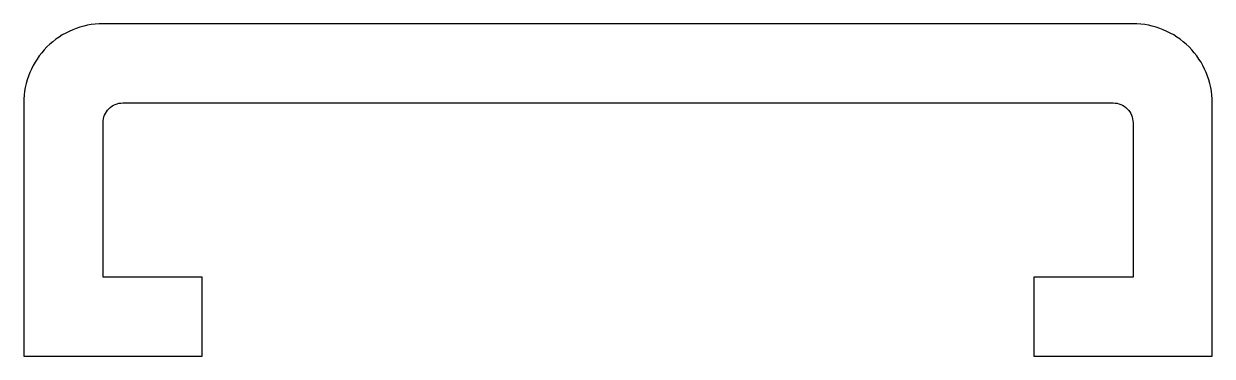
# Model space of a CAD drawing. Extents: x 136.4 to 166.4, y 218.9 to 227.3.
import ezdxf

# ---------------------------------------------------------------- set-up
doc = ezdxf.new("R2010")
doc.units = 0
doc.header["$LTSCALE"] = 15
doc.layers.get('0').update_dxf_attribs({"linetype": 'CONTINUOUS'})

msp = doc.modelspace()

# ---------------------------------------------------------------- linework, layer by layer
at = {"color": 0, "linetype": 'BYBLOCK', "ltscale": 0.05}
msp.add_lwpolyline([(136.393, 225.296), (136.393, 218.896), (140.893, 218.896), (140.893, 220.896), (138.393, 220.896), (138.393, 224.796, -0.414214), (138.893, 225.296), (163.893, 225.296, -0.414214), (164.393, 224.796), (164.393, 220.896), (161.893, 220.896), (161.893, 218.896), (166.393, 218.896), (166.393, 225.296, 0.414214), (164.393, 227.296), (138.393, 227.296, 0.414214)], format="xyb", close=True, dxfattribs=at)

doc.saveas('drawing.dxf')
